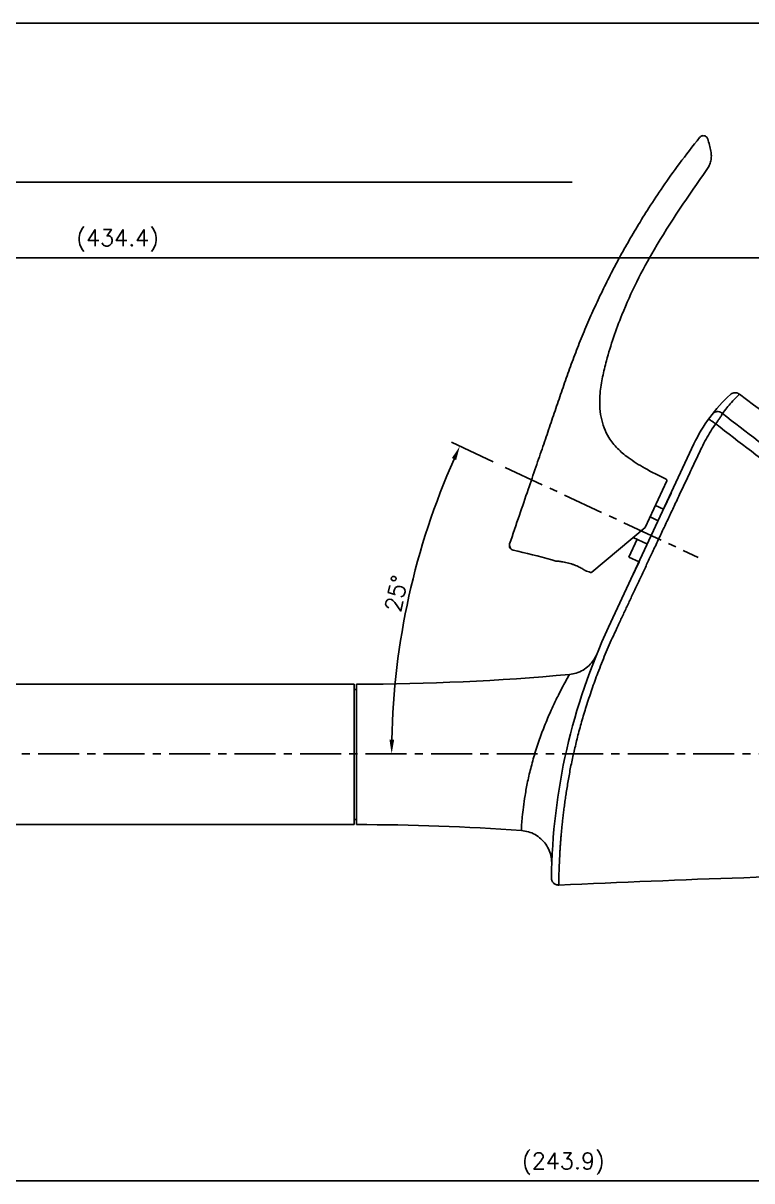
# Model space of a CAD drawing. Extents: x 15921 to 16515, y -53332 to -52912.
# Drawn here: x 16154.5 to 16310.2, y -53158.9 to -52911.6 of the extents above; entities that cross this region are included whole.
import ezdxf

# ---------------------------------------------------------------- set-up
doc = ezdxf.new("R2010")
doc.units = 0
doc.header["$LTSCALE"] = 7
doc.header["$MEASUREMENT"] = 0
doc.linetypes.add('CENTER', pattern=[2, 1.25, -0.25, 0.25, -0.25])
doc.layers.get('0').update_dxf_attribs({"color": 2, "linetype": 'CONTINUOUS'})
for name, color, linetype in [('CL', 1, 'CENTER'), ('D', 2, 'CONTINUOUS'), ('DWG', 7, 'CONTINUOUS')]:
    doc.layers.add(name, color=color, linetype=linetype)
doc.styles.add('GHS', font='ROMANS', dxfattribs={"bigfont": 'GHS'})

# ---------------------------------------------------------------- blocks, each defined once
blk = doc.blocks.new('BORDER')
blk.add_line((1, 1), (0, 1))

msp = doc.modelspace()

# ---------------------------------------------------------------- linework, layer by layer
at = {"color": 4}
msp.add_line((15952.19, -52945.62), (16271.75, -52945.62), dxfattribs=at)
at = {"color": 7, "linetype": 'Continuous'}
for p, q in [((16297.8, -53001.52), (16279.56, -53040.63)), ((16287.37, -53019.35), (16292, -53009.42)), ((16292.91, -53012.01), (16291.3, -53015.46)), ((16289.57, -53014.65), (16291.3, -53015.46)), ((16287.37, -53019.35), (16275.98, -53028.91)), ((16283.89, -53025.68), (16285.66, -53021.88)), ((16286.06, -53026.7), (16283.89, -53025.68)), ((16284.46, -53030.14), (16286.06, -53026.7)), ((16225.69, -53052.83), (16225.69, -53082.83))]:
    msp.add_line(p, q, dxfattribs=at)
at = {"color": 0}
for p, q in [((16290.16, -53017.91), (16288.42, -53017.09)), ((16284.83, -53021.49), (16287.84, -53022.89))]:
    msp.add_line(p, q, dxfattribs=at)
at = {"color": 2, "linetype": 'Continuous'}
msp.add_line((16258.35, -53023.18), (16258.59, -53023.86), dxfattribs=at)
msp.add_line((16258.35, -53023.18), (16258.59, -53023.86), dxfattribs=at)
at = {"color": 7, "linetype": 'Continuous'}
for centre, radius, start, end in [((16328, -53015.6), 33.32, 132.2897, 155), ((16291.73, -53009.3), 0.3, 335, 64.7987), ((16291.73, -53009.3), 0.3, 335, 64.7987), ((16275.78, -53028.68), 0.3, 249.9564, 310), ((16275.78, -53028.68), 0.3, 249.9564, 310), ((16397.93, -53095.83), 130.6, 155, 179.2906), ((16225.69, -52556.49), 496.34, 270, 275.2611), ((16225.69, -53579.16), 496.34, 85.9308, 90)]:
    msp.add_arc(centre, radius, start, end, dxfattribs=at)
for points in [[(16299.01, -52936.03), (16294.68, -52941.63), (16291.13, -52946.61), (16288.18, -52951.07), (16285.66, -52955.13), (16283.43, -52958.94), (16281.37, -52962.65), (16279.42, -52966.42), (16277.55, -52970.24), (16275.78, -52974.1), (16274.1, -52978.01), (16272.52, -52981.95), (16271.04, -52985.95), (16269.64, -52989.98), (16268.28, -52993.97), (16266.92, -52997.95), (16265.52, -53002.05), (16264.02, -53006.44), (16262.37, -53011.27), (16260.51, -53016.7), (16258.4, -53022.88)], [(16299.01, -52936.03), (16294.68, -52941.63), (16291.13, -52946.61), (16288.18, -52951.07), (16285.66, -52955.13), (16283.43, -52958.94), (16281.37, -52962.65), (16279.42, -52966.42), (16277.55, -52970.24), (16275.78, -52974.1), (16274.1, -52978.01), (16272.52, -52981.95), (16271.04, -52985.95), (16269.64, -52989.98), (16268.28, -52993.97), (16266.92, -52997.95), (16265.52, -53002.05), (16264.02, -53006.44), (16262.37, -53011.27), (16260.51, -53016.7), (16258.4, -53022.88)], [(16299.01, -52936.03), (16294.68, -52941.63), (16291.13, -52946.61), (16288.18, -52951.07), (16285.66, -52955.13), (16283.43, -52958.94), (16281.37, -52962.65), (16279.42, -52966.42), (16277.55, -52970.24), (16275.78, -52974.1), (16274.1, -52978.01), (16272.52, -52981.95), (16271.04, -52985.95), (16269.64, -52989.98), (16268.28, -52993.97), (16266.92, -52997.95), (16265.52, -53002.05), (16264.02, -53006.44), (16262.37, -53011.27), (16260.51, -53016.7), (16258.4, -53022.88)], [(16300.74, -52936.36), (16300.65, -52936.15), (16300.52, -52935.97), (16300.34, -52935.82), (16300.12, -52935.71), (16299.86, -52935.66), (16299.6, -52935.67), (16299.37, -52935.75), (16299.17, -52935.87), (16299.01, -52936.03)], [(16300.74, -52936.36), (16300.65, -52936.15), (16300.52, -52935.97), (16300.34, -52935.82), (16300.12, -52935.71), (16299.86, -52935.66), (16299.6, -52935.67), (16299.37, -52935.75), (16299.17, -52935.87), (16299.01, -52936.03)], [(16301.4, -52938.96), (16301.11, -52937.66), (16300.74, -52936.36)], [(16301.4, -52938.96), (16301.11, -52937.66), (16300.74, -52936.36)], [(16300.55, -52942.9), (16301.07, -52942.01), (16301.39, -52941.02), (16301.51, -52939.99), (16301.41, -52938.97)], [(16300.55, -52942.9), (16301.07, -52942.01), (16301.39, -52941.02), (16301.51, -52939.99), (16301.41, -52938.97)], [(16291.86, -53009.03), (16287.27, -53006.68), (16285.46, -53005.59), (16283.72, -53004.4), (16281.46, -53002.47), (16279.61, -53000.15), (16278.59, -52998.06), (16277.96, -52995.82), (16277.66, -52993.26), (16277.74, -52990.68), (16278.27, -52987.18), (16279.1, -52983.73), (16282.41, -52973.91), (16289.27, -52960.04), (16300.55, -52942.9)], [(16291.86, -53009.03), (16287.27, -53006.68), (16285.46, -53005.59), (16283.72, -53004.4), (16281.46, -53002.47), (16279.61, -53000.15), (16278.59, -52998.06), (16277.96, -52995.82), (16277.66, -52993.26), (16277.74, -52990.68), (16278.27, -52987.18), (16279.1, -52983.73), (16282.41, -52973.91), (16289.27, -52960.04), (16300.55, -52942.9)], [(16303.87, -52995.01), (16305.81, -52992.65), (16307.08, -52991.31), (16307.52, -52990.89)], [(16307.52, -52990.89), (16307.17, -52990.68), (16306.76, -52990.57), (16306.3, -52990.59), (16305.91, -52990.73), (16305.58, -52990.95)], [(16307.52, -52990.89), (16331.54, -53008.52), (16360.99, -53026.9), (16391.83, -53042.83)], [(16301.73, -52995.11), (16302.08, -52994.8), (16302.51, -52994.62), (16302.99, -52994.6), (16303.46, -52994.73), (16303.87, -52995.01)], [(16302.44, -52997.21), (16302.88, -52996.6), (16303.31, -52995.97), (16303.66, -52995.42), (16303.87, -52995.01)], [(16391.83, -53050.6), (16372.92, -53040.74), (16354.47, -53030.09), (16336.56, -53018.72), (16319.25, -53006.67), (16303.87, -52995.01)], [(16299.47, -53002.25), (16301.38, -52998.78), (16302.44, -52997.21)], [(16302.44, -52997.21), (16302.13, -52996.98), (16301.86, -52996.79), (16301.61, -52996.63), (16301.39, -52996.49), (16301.21, -52996.38), (16301.05, -52996.3), (16300.93, -52996.25), (16300.9, -52996.24), (16300.88, -52996.25)], [(16302.44, -52997.21), (16317.78, -53008.83), (16335.3, -53020.79), (16353.54, -53031.9), (16372.41, -53042.08), (16391.83, -53051.28)], [(16268.91, -53095.73), (16268.91, -53095.67), (16268.91, -53095.55), (16268.91, -53095.39), (16268.91, -53095.17), (16268.92, -53094.91), (16268.92, -53094.6), (16268.93, -53094.24), (16268.94, -53093.83), (16268.95, -53093.37), (16268.96, -53092.86), (16268.98, -53092.31), (16269, -53091.72), (16269.03, -53091.07), (16269.06, -53090.37), (16269.1, -53089.63), (16269.14, -53088.86), (16269.19, -53088.02), (16269.25, -53087.14), (16269.32, -53086.22), (16269.4, -53085.27), (16269.49, -53084.25), (16269.59, -53083.2), (16269.71, -53082.12), (16269.83, -53081), (16269.98, -53079.78), (16270.14, -53078.53), (16270.32, -53077.24), (16270.52, -53075.93), (16270.74, -53074.53), (16270.98, -53073.12), (16271.24, -53071.65), (16271.52, -53070.21), (16271.84, -53068.68), (16272.18, -53067.17), (16272.54, -53065.66), (16272.91, -53064.16), (16273.34, -53062.51), (16273.8, -53060.86), (16274.27, -53059.23), (16274.77, -53057.59), (16275.36, -53055.78), (16275.97, -53053.97), (16276.6, -53052.17), (16277.27, -53050.38), (16278.04, -53048.38), (16278.85, -53046.4), (16279.69, -53044.43), (16280.57, -53042.48), (16281.57, -53040.32), (16282.58, -53038.16), (16283.6, -53036), (16284.61, -53033.84), (16285.73, -53031.46), (16286.85, -53029.07), (16287.97, -53026.68), (16289.09, -53024.3), (16290.32, -53021.67), (16291.56, -53019.04), (16292.8, -53016.41), (16294.03, -53013.78), (16295.39, -53010.9), (16296.75, -53008.01), (16298.11, -53005.13), (16299.47, -53002.25)], [(16258.4, -53022.88), (16258.35, -53023.33), (16258.48, -53023.69), (16258.73, -53023.99), (16259.13, -53024.18)], [(16258.4, -53022.88), (16258.35, -53023.33), (16258.48, -53023.69), (16258.73, -53023.99), (16259.13, -53024.18)], [(16259.14, -53024.18), (16267.41, -53026.27), (16268.3, -53026.53)], [(16268.3, -53026.53), (16268.38, -53026.53), (16268.6, -53026.55), (16268.93, -53026.58), (16269.33, -53026.63), (16269.81, -53026.7), (16270.38, -53026.81), (16271, -53026.95), (16271.61, -53027.13)], [(16271.61, -53027.13), (16272.21, -53027.34), (16272.77, -53027.57), (16273.28, -53027.81), (16273.71, -53028.05), (16274.06, -53028.25), (16274.32, -53028.41), (16274.48, -53028.52), (16274.53, -53028.55)], [(16274.53, -53028.55), (16275.68, -53028.96)], [(16274.53, -53028.55), (16275.68, -53028.96)], [(16271.2, -53050.74), (16272.64, -53050.45), (16274.09, -53049.81), (16275.38, -53048.84), (16276.35, -53047.69), (16277.04, -53046.42)], [(16271.2, -53050.74), (16271.05, -53051), (16270.58, -53051.82), (16269.83, -53053.21), (16268.83, -53055.14), (16267.63, -53057.62), (16266.35, -53060.55), (16265.09, -53063.77), (16263.95, -53067.14), (16263.01, -53070.46), (16262.26, -53073.65), (16261.71, -53076.58), (16261.34, -53079.13), (16261.11, -53081.22), (16260.98, -53082.78), (16260.92, -53083.75), (16260.91, -53084.08)], [(16260.91, -53084.08), (16262.41, -53084.36), (16263.84, -53084.96), (16265.1, -53085.87), (16266.13, -53087.02), (16266.86, -53088.35), (16267.29, -53089.8), (16267.41, -53091.3)], [(16267.34, -53094.21), (16267.36, -53094.46), (16267.41, -53094.69), (16267.5, -53094.91), (16267.62, -53095.11), (16267.78, -53095.29), (16267.97, -53095.45), (16268.19, -53095.58), (16268.42, -53095.67), (16268.67, -53095.72), (16268.91, -53095.73)], [(16391.83, -53092.83), (16350.14, -53093.16), (16308.46, -53094.16), (16268.91, -53095.73)]]:
    msp.add_spline(points, degree=3, dxfattribs=at)
msp.add_open_spline([(16259.14, -53024.18), (16261.91, -53024.83), (16264.98, -53025.55), (16268, -53026.44), (16268.3, -53026.53)], degree=3, knots=[0, 0, 0, 0, 8.533243, 9.462007, 9.462007, 9.462007, 9.462007], dxfattribs=at)
at = {"layer": 'CL'}
for p, q in [((16257.45, -53006.52), (16298.69, -53025.74)), ((16432.39, -53067.7), (16069.21, -53067.7))]:
    msp.add_line(p, q, dxfattribs=at)
at = {"layer": 'D'}
for p, q in [((16388.83, -52961.72), (15960.47, -52961.72)), ((16254.86, -53005.31), (16245.96, -53001.15)), ((16150.96, -53158.92), (16388.83, -53158.92))]:
    msp.add_line(p, q, dxfattribs=at)
msp.add_arc((16388.66, -53067.7), 155.45, 156.1057, 178.8943, dxfattribs=at)
for points in [[(16246.07, -53004.52), (16246.98, -53004.94), (16247.77, -53002)], [(16233.73, -53064.7), (16232.73, -53064.69), (16233.2, -53067.7)]]:
    msp.add_solid(points, dxfattribs=at)
at = {"layer": 'DWG'}
for p, q in [((16225.19, -53052.83), (16069.19, -53052.83)), ((16225.19, -53052.83), (16225.19, -53054.03)), ((16225.69, -53053.93), (16225.19, -53053.93)), ((16225.19, -53053.93), (16225.19, -53055.93)), ((16225.19, -53054.03), (16225.19, -53055.93)), ((16225.19, -53055.93), (16225.19, -53054.03)), ((16225.19, -53054.03), (16225.19, -53067.83)), ((16225.19, -53082.83), (16225.19, -53067.83)), ((16225.69, -53081.73), (16225.19, -53081.73)), ((16225.19, -53082.83), (16069.19, -53082.83))]:
    msp.add_line(p, q, dxfattribs=at)

# ---------------------------------------------------------------- block references
at = {"xscale": 594, "yscale": 420, "zscale": 594}
msp.add_blockref('BORDER', (15921.19, -53331.62), dxfattribs=at)

# ---------------------------------------------------------------- texts
at = {"layer": 'D', "char_height": 3.5, "attachment_point": 5, "style": 'GHS'}
for s, insert in [('\\A1;(434.4)', (16174.65, -52958.06)), ('\\A1;(243.9)', (16269.89, -53155.25))]:
    msp.add_mtext(s, dxfattribs=dict(at, insert=insert))
at = {"layer": 'D', "insert": (16234.2, -53033.46), "char_height": 3.5, "attachment_point": 5, "rotation": 77.5, "style": 'GHS'}
msp.add_mtext('\\A1;25°', dxfattribs=at)

doc.saveas('drawing.dxf')
